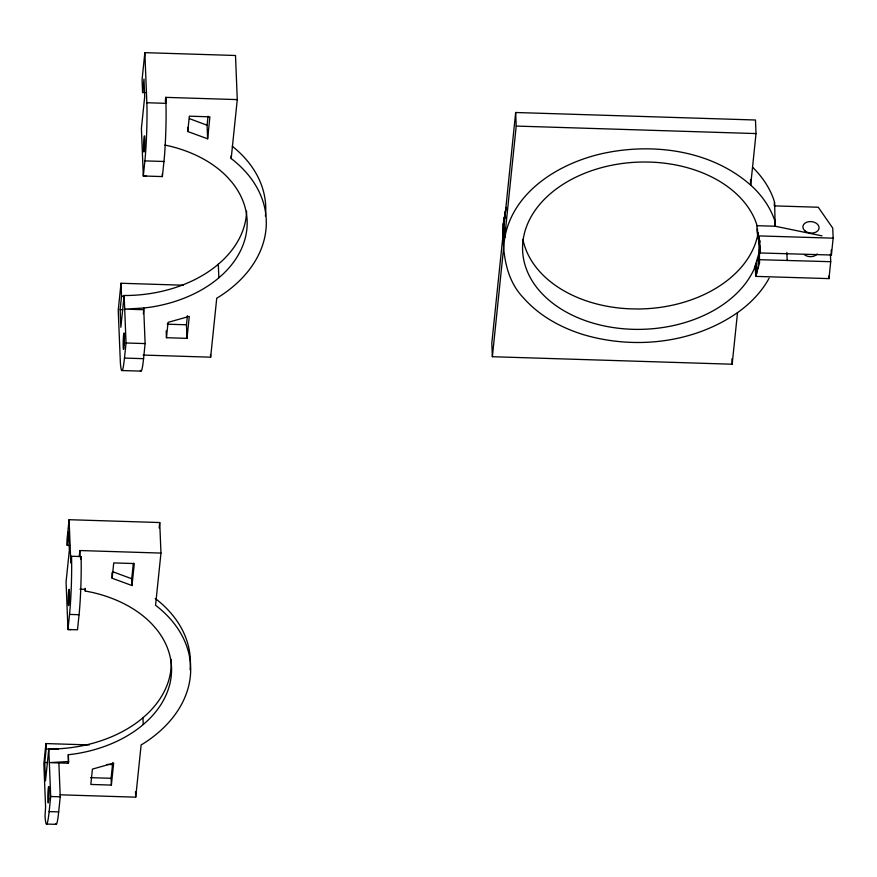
<?xml version="1.0" encoding="UTF-8"?>
<svg xmlns="http://www.w3.org/2000/svg" width="877" height="877" viewBox="0 0 877 877"><rect width="100%" height="100%" fill="white"/><g stroke="black" fill="none" stroke-linecap="round" stroke-linejoin="round"><path stroke-width="1.32" d="M737.513 312.629L732.174 364.218L492.37 356.709L491.822 343.137L503.497 230.552L503.387 236.889L503.223 223.767L506.303 207.4M759.822 242.282L759.69 240.068M752.904 167.551A137.338 96.777 -2.3 0 1 774.435 201.71L774.292 205.876L818.274 207.246L832.744 228.13L833.15 238.171L831.407 255.021L760.227 252.971C760.556 243.674 756.149 235.047 757.136 225.696L755.579 221.179A118.68 83.622 -2.3 0 0 651.151 162.124L643.565 162.004A118.68 83.622 -2.3 0 0 523.361 238.38A118.68 83.622 -2.3 0 0 616.202 327.976A118.68 83.622 -2.3 0 0 754.231 268.8L759.033 253.004L758.945 237.327M68.307 754.757L68.417 763.231L49.342 762.639L68.581 761.543L68.307 754.757L75.192 753.858A118.68 83.622 -2.3 0 0 141.526 725.981L146.503 721.672A118.68 83.622 -2.3 0 0 156.106 628.765L152.05 624.172A118.68 83.622 -2.3 0 0 91.899 592.337L85.244 590.999L85.135 588.292M68.417 763.231L68.581 761.543M164.854 145.067L167.518 145.604A118.68 83.622 -2.3 0 1 227.669 177.439L231.725 182.032A118.68 83.622 -2.3 0 1 222.111 274.94L217.145 279.248A118.68 83.622 -2.3 0 1 150.811 307.125L143.927 308.024L143.357 313.703M89.235 744.924L45.944 743.564L43.85 763.801L45.593 807.092L45.023 816.136A43.126 3.091 -88.2 0 0 49.134 811.587L50.702 796.502L48.794 749.002L51.765 749.024A118.68 83.622 -2.3 0 0 141.252 719.195L146.229 714.887A118.68 83.622 -2.3 0 0 171.179 659.471M60.02 794.803L135.727 797.171L141.12 744.935L142.984 743.839A137.821 97.117 -2.3 0 0 157.18 606.522L155.558 605.316L160.962 553.08L159.735 522.539L69.086 519.699L66.992 539.936L67.211 545.362L69.919 545.439M48.794 749.002L45.505 780.804L44.76 762.486L46.163 748.991L45.944 743.564M67.211 545.362L68.603 531.879L69.349 550.197L66.06 581.999L67.968 629.5L70.927 629.664M71.519 556.259L71.596 559.066A43.126 3.091 -88.2 0 1 69.524 614.404L67.968 629.5L77.505 629.796L79.062 614.711A43.126 3.091 -88.2 0 0 81.144 559.373L81.068 556.555L71.519 556.259L70.829 563.001L69.086 519.699M79.303 555.854L79.851 550.537L160.962 553.08M80.783 559.252L81.068 556.555M55.525 823.58A43.126 3.091 -88.2 0 0 58.682 811.894L60.239 796.798L58.88 762.935M85.244 590.999L85.409 589.377L79.96 589.212M183.249 285.211L121.015 283.26L118.231 310.239L120.368 362.618A43.126 3.091 -88.2 0 0 124.479 358.068L126.047 342.984L124.139 295.483L127.11 295.505A118.68 83.622 -2.3 0 0 216.597 265.676L221.574 261.368A118.68 83.622 -2.3 0 0 246.601 211.16M143.126 355.064L210.644 357.18L216.74 298.202L218.603 297.106A137.821 97.117 -2.3 0 0 232.8 159.789L231.177 158.584L237.272 99.605L235.507 55.492L144.858 52.653L142.074 79.632L142.589 92.523L145.297 92.6M124.139 295.483L120.851 327.285L120.138 309.647L121.53 296.152L121.015 283.26M142.589 92.523L143.981 79.029L144.694 96.678L141.405 128.481L143.313 175.981L146.273 176.145M144.858 52.653L146.941 105.547A43.126 3.091 -88.2 0 1 144.869 160.886L143.313 175.981L162.388 176.573L163.955 161.489A43.126 3.091 -88.2 0 0 166.027 106.15L165.709 97.358L237.272 99.605M112.146 578.261L113.736 562.913L134.28 563.56L132.01 585.54L112.146 578.261L111.938 572.834M165.304 101.359L165.709 97.358L165.95 103.333L146.865 102.741M140.408 370.357A43.126 3.091 -88.2 0 0 143.565 358.671L145.122 343.576L143.762 309.713L124.687 309.121L143.927 308.024M111.379 785.09L113.648 763.111L92.425 769.107L90.835 784.444L111.379 785.09L111.105 778.305L112.716 762.793M132.01 585.54L131.736 578.754L133.348 563.242M166.455 337.711L168.044 322.374L189.268 316.378L186.998 338.358L166.455 337.711L166.181 330.925M187.766 131.528L189.355 116.181L209.899 116.827L207.63 138.807L187.766 131.528L187.612 127.45M159.175 527.932L159.735 522.539M186.998 338.358L186.45 324.786L187.393 315.731M207.63 138.807L207.082 125.236L208.024 116.181M504.187 224.216L515.665 112.497L755.481 120.006L756.018 133.578L750.69 185.124L750.471 179.697M515.665 112.497L516.213 126.069L492.37 356.709M757.355 226.354L757.136 225.696L775.115 226.233L774.643 202.499M755.25 266.213L755.678 276.387L828.962 278.612L830.716 261.697L830.409 254.177M755.678 276.387L759.46 263.166L759.438 249.539M759.866 259.702L830.716 261.697M757.564 235.869L833.15 238.171M516.213 126.069L756.018 133.578M144.869 160.886L163.955 161.489M121.53 296.152L124.238 296.24M120.138 309.647L122.846 309.724M167.189 324.183L186.45 324.786M126.047 342.984L145.122 343.576M124.479 358.068L143.565 358.671M121.739 370.532L140.813 371.124M69.524 614.404L79.062 614.711M46.163 748.991L58.331 749.375M44.76 762.486L47.468 762.562M107.005 764.426L112.409 764.601M90.561 777.658L111.105 778.305M50.702 796.502L60.239 796.798M49.134 811.587L58.682 811.894M46.393 824.051L55.931 824.347M775.871 226.376L822.001 235.869M189.432 118.636L207.082 125.236M112.99 571.815L131.736 578.754M155.284 598.531L156.906 599.736A137.821 97.117 -2.3 0 1 190.057 669.655M775.465 222.857L775.257 222.067A137.338 96.777 -2.3 0 0 753.716 187.908C714.163 150.603 654.516 142.26 602.883 153.453C559.712 162.969 513.155 191.065 504.735 237.788L503.913 217.43M503.124 230.103L503.606 236.417M759.646 240.747L760.227 252.971M758.879 236.702L759.087 241.789M759.033 253.004L759.46 263.166M757.465 228.897L757.783 236.538M757.903 258.331L758.342 268.494M756.303 263.604L756.73 273.767M786.844 252.412L787.173 260.381M79.851 550.537L80.114 556.917M831.21 250L831.407 255.021M828.864 276.102L828.962 278.612M774.84 219.447L775.115 226.233M731.955 358.792L732.174 364.218M505.196 211.138L505.47 217.924M503.223 223.767C502.4 249.824 504.472 278.415 523.766 298.18C539.388 315.863 560.754 327.56 583.073 334.543C635.354 350.109 695.713 343.17 740.287 310.655A137.338 96.777 -2.3 0 0 769.107 278.228M231.068 155.865L231.177 158.584M218.307 264.196L218.855 277.768M210.535 354.505L210.644 357.18M162.289 173.865L162.388 176.573M142.962 717.715L143.236 724.501M135.507 791.865L135.727 797.171M522.911 239.366A118.68 83.622 -2.3 0 0 630.42 308.857L638.017 308.989A118.68 83.622 -2.3 0 0 755.481 243.203A118.68 83.523 -2.7 0 0 758.167 232.602M817.189 254.023A8.134 5.744 5.9 0 1 804.483 254.812M232.252 146.218A137.821 97.117 -2.3 0 1 265.402 216.137M805.294 231.144A8.134 5.744 5.9 0 0 818.833 229.182A8.134 5.744 5.9 0 0 808.802 221.673A8.134 5.744 5.9 0 0 805.294 231.144M69.217 601.534A8.134 0.581 -88.2 0 0 69.097 589.311A8.134 0.581 -88.2 0 0 68.209 601.49A8.134 0.581 -88.2 0 0 69.217 601.534M48.838 798.717A8.134 0.581 -88.2 0 0 48.706 786.494A8.134 0.581 -88.2 0 0 47.818 798.673A8.134 0.581 -88.2 0 0 48.838 798.717M144.562 148.016A8.134 0.581 -88.2 0 0 144.442 135.792A8.134 0.581 -88.2 0 0 143.554 147.972A8.134 0.581 -88.2 0 0 144.562 148.016M124.183 345.198A8.134 0.581 -88.2 0 0 124.052 332.975A8.134 0.581 -88.2 0 0 123.164 345.154A8.134 0.581 -88.2 0 0 124.183 345.198"/></g></svg>
